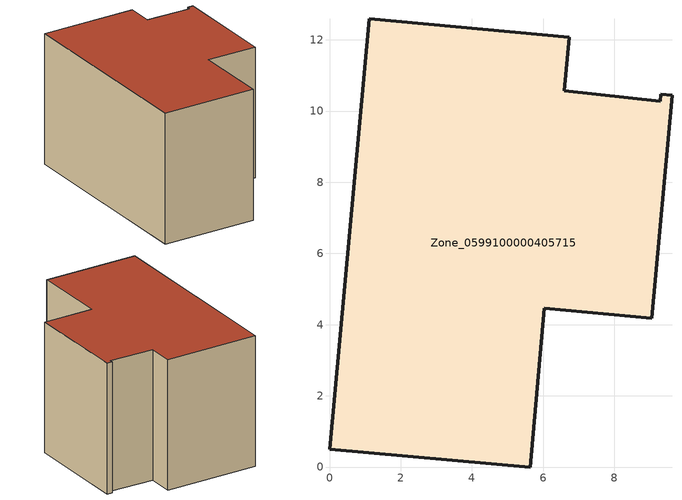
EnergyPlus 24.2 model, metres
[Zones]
Zone_0599100000405715
 floor ground (C_G): 0,0.5 1.12,12.59 6.73,12.08 6.6,10.56 9.29,10.28 9.3,10.47 9.62,10.44 9.05,4.19 6.04,4.46 5.63,0 z0
 wall outside (C_F): 1.12,12.59 0,0.5 5.63,0 6.04,4.46 9.05,4.19 9.62,10.44 9.3,10.47 9.29,10.28 6.6,10.56 6.73,12.08 1.12,12.59 z0:7.81
 roof outside (C_R): 9.29,10.28 6.6,10.56 6.73,12.08 1.12,12.59 0,0.5 5.63,0 6.04,4.46 9.05,4.19 9.62,10.44 9.3,10.47 z7.81
[BUILDING]
Pand.0599100000405715: North Axis=0; Terrain=City; Loads Convergence Tolerance Value=0.04; Temperature Convergence Tolerance Value=0.4; Solar Distribution=FullExterior; Maximum Number of Warmup Days=25; Minimum Number of Warmup Days=1
[Site:Location]
Rotterdam.The.Hague.AP_ZH_NLD Design_Conditions: Latitude=51.96; Longitude=4.45; Time Zone=1; Elevation=-4.5
[SITE:GROUNDTEMPERATURE:BUILDINGSURFACE]
18, 18, 18, 18, 18, 18, 18, 18, 18, 18, 18, 18
[MATERIAL] Thermal Absorptance=0.9; Solar Absorptance=0.7; Visible Absorptance=0.7
Name | Roughness | Thickness | Conductivity | Density | Specific Heat
G.TC.1992-2005 | MediumSmooth | 0.15 | 0.06 | 540 | 1210
F.TC.1992-2005 | Rough | 0.3 | 0.12 | 1920 | 840
R.TC.1992-2005 | MediumRough | 0.2 | 0.08 | 1500 | 1000
[CONSTRUCTION]
C_G: G.TC.1992-2005
C_F: F.TC.1992-2005
C_R: R.TC.1992-2005
[ZONE]
Zone_0599100000405715: Type=1; Multiplier=1; Ceiling Height=Autocalculate; Volume=Autocalculate; Floor Area=autocalculate; Part of Total Floor Area=Yes
[ZONEINFILTRATION:DESIGNFLOWRATE]
Infil_Zone_0599100000405715: Zone or ZoneList or Space or SpaceList=Zone_0599100000405715; Schedule=AlwaysOn; Design Flow Rate Calculation Method=Flow/Area; Flow Rate per Floor Area=0.0015; Constant Term Coefficient=1; Temperature Term Coefficient=0; Velocity Term Coefficient=0; Velocity Squared Term Coefficient=0
[HVACTEMPLATE:ZONE:IDEALLOADSAIRSYSTEM]
Zone_0599100000405715: Maximum Heating Supply Air Temperature=50; Minimum Cooling Supply Air Temperature=13; Maximum Heating Supply Air Humidity Ratio=0.0156; Minimum Cooling Supply Air Humidity Ratio=0.0077; Heating Limit=NoLimit; Cooling Limit=NoLimit; Dehumidification Control Type=ConstantSensibleHeatRatio; Cooling Sensible Heat Ratio=0.7; Dehumidification Setpoint=60; Humidification Control Type=None; Humidification Setpoint=30; Outdoor Air Method=None; Outdoor Air Flow Rate per Person=0.00944; Outdoor Air Flow Rate per Zone Floor Area=0; Outdoor Air Flow Rate per Zone=0; Demand Controlled Ventilation Type=None; Outdoor Air Economizer Type=NoEconomizer; Heat Recovery Type=None; Sensible Heat Recovery Effectiveness=0.7; Latent Heat Recovery Effectiveness=0.65
[ZONECONTROL:THERMOSTAT]
ThermostatControl_Zone_0599100000405715: Zone or ZoneList=Zone_0599100000405715; Control Type Schedule=DualSetpointControlType; Control 1=Thermostat_Zone_0599100000405715; Temperature Difference Between Cutout And Setpoint=0
[THERMOSTATSETPOINT:DUALSETPOINT]
Thermostat_Zone_0599100000405715: Heating Setpoint Temperature Schedule=HeatingSetpoint_Zone_0599100000405715; Cooling Setpoint Temperature Schedule=CoolingSetpoint_Zone_0599100000405715
[SCHEDULE:COMPACT]
HeatingSetpoint_Zone_0599100000405715: Through: 12/31, For: AllDays, Until: 24:00, 21
CoolingSetpoint_Zone_0599100000405715: Through: 12/31, For: AllDays, Until: 24:00, 24
DualSetpointControlType: Through: 12/31, For: AllDays, Until: 24:00, 4
AlwaysOn: Through: 12/31, For: AllDays, Until: 24:00, 1
